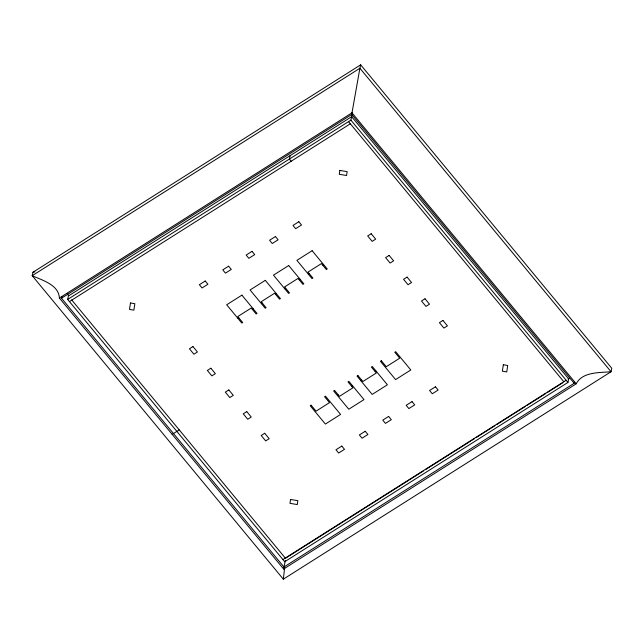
<?xml version="1.0" encoding="UTF-8"?>
<svg xmlns="http://www.w3.org/2000/svg" width="644" height="644" viewBox="0 0 644 644"><rect width="100%" height="100%" fill="white"/><g stroke="black" fill="none" stroke-linecap="round" stroke-linejoin="round"><path stroke-width="0.97" d="M59.393 298.059L351.986 112.837L359.899 68.256L611.035 371.741C599.379 372.779 582.401 371.717 576.211 383.8L283.626 569.022L59.393 298.059C58.813 284.809 42.287 280.253 32.2 275.704L32.965 272.259L360.664 64.819L611.8 368.296L611.035 371.741L283.336 579.181L32.2 275.704L359.899 68.256L360.664 64.819M284.68 567.461L283.336 579.181M351.527 117.401L352.171 114.012M574.601 381.393L574.182 383.285L283.94 567.018L61.502 298.22L61.913 296.361M67.66 299.428L68.425 295.982L351.656 116.693L568.708 378.986L567.944 382.431L284.72 561.721L67.66 299.428L350.891 120.138L351.656 116.693M290.146 155.631L289.389 159.068L291.177 161.242M61.502 298.22L351.753 114.487L352.163 112.62M283.94 567.018L285.405 560.401M283.626 569.022L284.27 566.366M568.105 379.123L569.216 378.334M69.455 301.593L350.344 123.785M237.998 318.474L238.876 317.919M252.335 309.394L253.213 308.838M261.408 303.654L262.285 303.099M275.745 294.582L276.622 294.026M284.817 288.834L285.695 288.279M299.154 279.762L300.032 279.206M308.226 274.022L309.104 273.467M322.564 264.942L323.441 264.386M172.19 434.354L179.209 429.91M337.456 395.545L338.333 394.989M351.793 386.472L352.671 385.917M360.857 380.733L361.735 380.177M375.194 371.652L376.072 371.097M282.925 559.556L566.148 380.266M423.704 470.78L285.477 558.284L71.621 299.846M425.394 469.709L474.58 438.572M476.278 437.501L494.93 425.692M496.629 424.621L525.456 406.364M527.154 405.293L545.814 393.484M547.505 392.413L562.767 382.745M32.965 272.259L34.937 271.913M351.986 112.837L576.211 383.8M351.753 114.487L574.182 383.285M350.891 120.138L567.944 382.431M348.549 121.619L563.806 381.747M67.322 293.6L68.232 295.218M130.458 302.97L129.492 309.426L133.88 310.15L134.846 303.702L130.458 302.97M290.549 499.47L289.969 503.342L297.278 504.558L297.858 500.686L290.549 499.47M339.855 170.418L339.275 174.291L346.585 175.506L347.164 171.634L339.855 170.418M503.326 364.737L502.36 371.186L506.748 371.918L507.714 365.462L503.326 364.737M205.211 281.001L199.358 284.704L202.047 287.957L207.899 284.246L205.211 281.001M228.612 266.181L222.76 269.884L225.456 273.137L231.309 269.433L228.612 266.181M252.021 251.361L246.169 255.064L248.858 258.316L254.71 254.613L252.021 251.361M275.431 236.541L269.578 240.252L272.267 243.504L278.119 239.793L275.431 236.541M298.84 221.729L292.988 225.432L295.677 228.684L301.529 224.981L298.84 221.729M241.894 295.153L226.68 304.789L241.806 323.071L242.683 322.515L237.757 316.558L251.216 308.041L256.143 313.99L257.02 313.435L241.894 295.153M265.304 280.341L250.081 289.969L265.215 308.251L266.093 307.695L261.166 301.746L274.626 293.221L279.552 299.178L280.43 298.623L265.304 280.341M288.705 265.521L273.491 275.149L288.625 293.431L289.502 292.875L284.576 286.926L298.035 278.409L302.962 284.358L303.839 283.803L288.705 265.521M312.115 250.701L296.9 260.337L312.026 278.619L312.904 278.063L307.977 272.106L321.437 263.589L326.363 269.538L327.241 268.983L312.115 250.701M192.942 346.569L189.433 348.79L193.916 354.208L197.426 351.986L192.942 346.569M371.194 233.732L367.684 235.954L372.168 241.371L375.677 239.149L371.194 233.732M210.862 368.215L207.352 370.445L211.836 375.863L215.346 373.641L210.862 368.215M389.129 255.41L385.619 257.632L390.103 263.05L393.613 260.828L389.129 255.41M228.821 389.926L225.311 392.148L229.795 397.565L233.305 395.344L228.821 389.926M407.064 277.089L403.555 279.311L408.038 284.728L411.556 282.507L407.064 277.089M246.757 411.597L243.247 413.818L247.731 419.244L251.249 417.022L246.757 411.597M425.008 298.768L421.498 300.99L425.982 306.407L429.492 304.185L425.008 298.768M264.7 433.275L261.19 435.497L265.674 440.915L269.184 438.693L264.7 433.275M442.943 320.438L439.433 322.66L443.917 328.086L447.427 325.864L442.943 320.438M311.116 405.213L310.239 405.768L325.373 424.05L340.587 414.422L325.453 396.132L324.576 396.696L329.503 402.645L316.043 411.162L311.116 405.213M334.526 390.393L333.648 390.948L348.774 409.23L363.989 399.602L348.863 381.32L347.985 381.876L352.912 387.825L339.452 396.35L334.526 390.393M357.935 375.581L357.058 376.136L372.184 394.418L387.398 384.782L372.272 366.5L371.395 367.056L376.321 373.013L362.862 381.53L357.935 375.581M381.337 360.761L380.459 361.316L395.593 379.598L410.808 369.97L395.674 351.68L394.796 352.236L399.723 358.193L386.263 366.71L381.337 360.761M341.811 446.067L335.959 449.778L338.647 453.03L344.5 449.319L341.811 446.067M365.212 431.255L359.36 434.958L362.057 438.21L367.909 434.507L365.212 431.255M388.622 416.435L382.769 420.138L385.458 423.39L391.311 419.687L388.622 416.435M412.031 401.615L406.179 405.326L408.868 408.578L414.72 404.867L412.031 401.615M435.441 386.803L429.588 390.506L432.277 393.758L438.129 390.055L435.441 386.803"/></g></svg>
